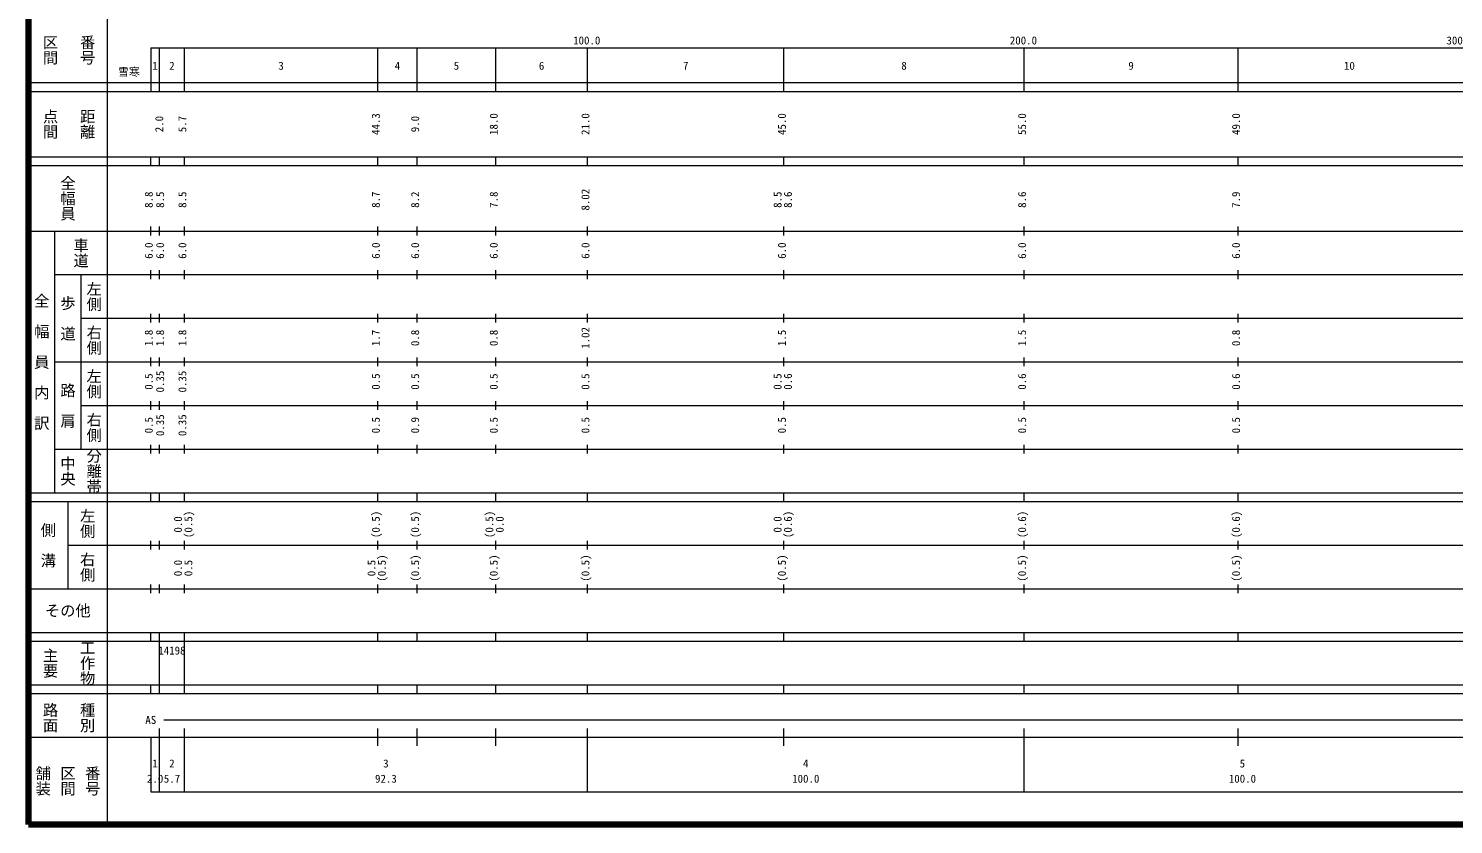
# Model space of a CAD drawing. Units: millimetres on the paper, enlarged 1000 times. Extents: x 40000 to 680000, y 20000 to 380000.
# Drawn here: x 40000 to 366336, y 20000 to 202409 of the extents above; entities that cross this region are included whole.
import ezdxf
from ezdxf.enums import TextEntityAlignment as Align

# ---------------------------------------------------------------- set-up
doc = ezdxf.new("R2010")
doc.units = ezdxf.units.MM
doc.header["$LTSCALE"] = 1000
doc.layers.add('M-TTL', color=2, linetype='Continuous', lineweight=140)
doc.layers.add('M-TTL-BAND', color=7, linetype='Continuous', lineweight=13)
doc.styles.add('@ＭＳ ゴシック', font='')
doc.styles.add('ＭＳ ゴシック', font='')
doc.styles.get('@ＭＳ ゴシック').set_extended_font_data('@MS Gothic')
doc.styles.get('ＭＳ ゴシック').set_extended_font_data('MS Gothic')

msp = doc.modelspace()

# ---------------------------------------------------------------- linework, layer by layer
at = {"layer": 'M-TTL'}
for p, q in [((40000, 380000), (40000, 20000)), ((40000, 20000), (680000, 20000))]:
    msp.add_line(p, q, dxfattribs=at)
at = {"layer": 'M-TTL-BAND'}
for p, q in [((58000, 370000), (58000, 20000)), ((68000, 198000), (579000, 198000)), ((68000, 198000), (68000, 188000)), ((70000, 188000), (70000, 198000)), ((75700, 188000), (75700, 198000)), ((120000, 188000), (120000, 198000)), ((129000, 188000), (129000, 198000)), ((147000, 188000), (147000, 198000)), ((168000, 188000), (168000, 198000)), ((213000, 188000), (213000, 198000)), ((268000, 188000), (268000, 198000)), ((317000, 188000), (317000, 198000)), ((40000, 190000), (579000, 190000)), ((40000, 188000), (579000, 188000)), ((40000, 173000), (579000, 173000)), ((68000, 171000), (68000, 173000)), ((70000, 171000), (70000, 173000)), ((75700, 171000), (75700, 173000)), ((120000, 171000), (120000, 173000)), ((129000, 171000), (129000, 173000)), ((147000, 171000), (147000, 173000)), ((168000, 171000), (168000, 173000)), ((213000, 171000), (213000, 173000)), ((268000, 171000), (268000, 173000)), ((317000, 171000), (317000, 173000)), ((40000, 171000), (579000, 171000)), ((68000, 155000), (68000, 157000)), ((70000, 155000), (70000, 157000)), ((75700, 155000), (75700, 157000)), ((120000, 155000), (120000, 157000)), ((129000, 155000), (129000, 157000)), ((147000, 155000), (147000, 157000)), ((168000, 155000), (168000, 157000)), ((213000, 155000), (213000, 157000)), ((268000, 155000), (268000, 157000)), ((317000, 155000), (317000, 157000)), ((40000, 156000), (579000, 156000)), ((46000, 96000), (46000, 156000)), ((68000, 145000), (68000, 147000)), ((70000, 145000), (70000, 147000)), ((75700, 145000), (75700, 147000)), ((120000, 145000), (120000, 147000)), ((129000, 145000), (129000, 147000)), ((147000, 145000), (147000, 147000)), ((168000, 145000), (168000, 147000)), ((213000, 145000), (213000, 147000)), ((268000, 145000), (268000, 147000)), ((317000, 145000), (317000, 147000)), ((46000, 146000), (579000, 146000)), ((52000, 146000), (52000, 106000)), ((52000, 136000), (579000, 136000)), ((68000, 135000), (68000, 137000)), ((70000, 135000), (70000, 137000)), ((75700, 135000), (75700, 137000)), ((120000, 135000), (120000, 137000)), ((129000, 135000), (129000, 137000)), ((147000, 135000), (147000, 137000)), ((168000, 135000), (168000, 137000)), ((213000, 135000), (213000, 137000)), ((268000, 135000), (268000, 137000)), ((317000, 135000), (317000, 137000)), ((46000, 126000), (579000, 126000)), ((68000, 125000), (68000, 127000)), ((70000, 125000), (70000, 127000)), ((75700, 125000), (75700, 127000)), ((120000, 125000), (120000, 127000)), ((129000, 125000), (129000, 127000)), ((147000, 125000), (147000, 127000)), ((168000, 125000), (168000, 127000)), ((213000, 125000), (213000, 127000)), ((268000, 125000), (268000, 127000)), ((317000, 125000), (317000, 127000)), ((52000, 116000), (579000, 116000)), ((68000, 115000), (68000, 117000)), ((70000, 115000), (70000, 117000)), ((75700, 115000), (75700, 117000)), ((120000, 115000), (120000, 117000)), ((129000, 115000), (129000, 117000)), ((147000, 115000), (147000, 117000)), ((168000, 115000), (168000, 117000)), ((213000, 115000), (213000, 117000)), ((268000, 115000), (268000, 117000)), ((317000, 115000), (317000, 117000)), ((46000, 106000), (579000, 106000)), ((68000, 105000), (68000, 107000)), ((70000, 105000), (70000, 107000)), ((75700, 105000), (75700, 107000)), ((120000, 105000), (120000, 107000)), ((129000, 105000), (129000, 107000)), ((147000, 105000), (147000, 107000)), ((168000, 105000), (168000, 107000)), ((213000, 105000), (213000, 107000)), ((268000, 105000), (268000, 107000)), ((317000, 105000), (317000, 107000)), ((40000, 96000), (579000, 96000)), ((68000, 94000), (68000, 96000)), ((70000, 94000), (70000, 96000)), ((75700, 94000), (75700, 96000)), ((120000, 94000), (120000, 96000)), ((129000, 94000), (129000, 96000)), ((147000, 94000), (147000, 96000)), ((168000, 94000), (168000, 96000)), ((213000, 94000), (213000, 96000)), ((268000, 94000), (268000, 96000)), ((317000, 94000), (317000, 96000)), ((40000, 94000), (579000, 94000)), ((49000, 94000), (49000, 74000)), ((68000, 83000), (68000, 85000)), ((70000, 83000), (70000, 85000)), ((75700, 83000), (75700, 85000)), ((120000, 83000), (120000, 85000)), ((129000, 83000), (129000, 85000)), ((147000, 83000), (147000, 85000)), ((168000, 83000), (168000, 85000)), ((213000, 83000), (213000, 85000)), ((268000, 83000), (268000, 85000)), ((317000, 83000), (317000, 85000)), ((49000, 84000), (579000, 84000)), ((40000, 74000), (579000, 74000)), ((68000, 73000), (68000, 75000)), ((70000, 73000), (70000, 75000)), ((75700, 73000), (75700, 75000)), ((120000, 73000), (120000, 75000)), ((129000, 73000), (129000, 75000)), ((147000, 73000), (147000, 75000)), ((168000, 73000), (168000, 75000)), ((213000, 73000), (213000, 75000)), ((268000, 73000), (268000, 75000)), ((317000, 73000), (317000, 75000)), ((40000, 64000), (579000, 64000)), ((68000, 62000), (68000, 64000)), ((70000, 62000), (70000, 64000)), ((75700, 62000), (75700, 64000)), ((120000, 62000), (120000, 64000)), ((129000, 62000), (129000, 64000)), ((147000, 62000), (147000, 64000)), ((168000, 62000), (168000, 64000)), ((213000, 62000), (213000, 64000)), ((268000, 62000), (268000, 64000)), ((317000, 62000), (317000, 64000)), ((40000, 62000), (579000, 62000)), ((70000, 52000), (70000, 62000)), ((75700, 52000), (75700, 62000)), ((40000, 52000), (579000, 52000)), ((40000, 50000), (579000, 50000)), ((68000, 50000), (68000, 52000)), ((70000, 50000), (70000, 52000)), ((75700, 50000), (75700, 52000)), ((120000, 50000), (120000, 52000)), ((129000, 50000), (129000, 52000)), ((147000, 50000), (147000, 52000)), ((168000, 50000), (168000, 52000)), ((213000, 50000), (213000, 52000)), ((268000, 50000), (268000, 52000)), ((317000, 50000), (317000, 52000)), ((71000, 44000), (546000, 44000)), ((40000, 40000), (579000, 40000)), ((68000, 40000), (68000, 27500)), ((70000, 27500), (70000, 42000)), ((75700, 27500), (75700, 42000)), ((120000, 38000), (120000, 42000)), ((129000, 38000), (129000, 42000)), ((147000, 38000), (147000, 42000)), ((168000, 27500), (168000, 42000)), ((213000, 38000), (213000, 42000)), ((268000, 27500), (268000, 42000)), ((317000, 38000), (317000, 42000)), ((68000, 27500), (579000, 27500))]:
    msp.add_line(p, q, dxfattribs=at)

# ---------------------------------------------------------------- texts
at = {"layer": 'M-TTL-BAND', "style": '@ＭＳ ゴシック'}
for s, p in [('区間', (45000, 197500)), ('番号', (53500, 197500)), ('点間', (45000, 180500)), ('距離', (53500, 180500)), ('全幅員', (49000, 163500)), ('車道', (52000, 151000)), ('左側', (55000, 141000)), ('全\u3000幅\u3000員\u3000内\u3000訳', (43000, 126000)), ('歩\u3000道', (49000, 136000)), ('右側', (55000, 131000)), ('左側', (55000, 121000)), ('路\u3000肩', (49000, 116000)), ('右側', (55000, 111000)), ('分離帯', (55000, 101000)), ('中央', (49000, 101000)), ('左側', (53500, 89000)), ('側\u3000溝', (44500, 84000)), ('右側', (53500, 79000)), ('主要', (45000, 57000)), ('工作物', (53500, 57000)), ('路面', (45000, 44500)), ('種別', (53500, 44500)), ('舗装', (43333, 30000)), ('区間', (49000, 30000)), ('番号', (54667, 30000))]:
    msp.add_text(s, height=2566, rotation=270, dxfattribs=at).set_placement(p, align=Align.MIDDLE_CENTER)
at = {"layer": 'M-TTL-BAND', "style": 'ＭＳ ゴシック'}
for s, p in [('100.0', (167844, 198195)), ('200.0', (267844, 198195)), ('300.0', (367844, 198195)), ('1', (69000, 192405)), ('2', (72850, 192405)), ('3', (97850, 192405)), ('4', (124500, 192405)), ('5', (138000, 192405)), ('6', (157500, 192405)), ('7', (190500, 192405)), ('8', (240500, 192405)), ('9', (292500, 192405)), ('10', (342500, 192405)), ('AS', (68000, 42500)), ('1', (69000, 32523)), ('2', (72850, 32523)), ('3', (121850, 32523)), ('4', (218000, 32523)), ('5', (318000, 32523)), ('2.0', (69000, 29033)), ('5.7', (72850, 29033)), ('92.3', (121850, 29033)), ('100.0', (218000, 29033)), ('100.0', (318000, 29033))]:
    msp.add_text(s, height=1833, dxfattribs=at).set_placement(p, align=Align.BOTTOM_CENTER)
msp.add_text('雪寒', height=1833, dxfattribs=at).set_placement((65500, 191000), align=Align.BOTTOM_RIGHT)
for s, p in [('44.3', (121000, 180500)), ('18.0', (148000, 180500)), ('21.0', (169000, 180500)), ('45.0', (214000, 180500)), ('55.0', (269000, 180500)), ('49.0', (318000, 180500)), ('2.0', (71400, 180500)), ('5.7', (76700, 180500)), ('9.0', (130000, 180500)), ('8.8', (69000, 163174)), ('8.5', (71600, 163174)), ('8.5', (76700, 163174)), ('8.7', (121000, 163174)), ('8.2', (130000, 163174)), ('7.8', (148000, 163174)), ('8.02', (169000, 163174)), ('8.5', (213000, 163174)), ('8.6', (215370, 163174)), ('8.6', (269000, 163174)), ('7.9', (318000, 163174)), ('6.0', (69000, 151500)), ('6.0', (71600, 151500)), ('6.0', (76700, 151500)), ('6.0', (121000, 151500)), ('6.0', (130000, 151500)), ('6.0', (148000, 151500)), ('6.0', (169000, 151500)), ('6.0', (214000, 151500)), ('6.0', (269000, 151500)), ('6.0', (318000, 151500)), ('1.02', (169000, 131500)), ('1.8', (69000, 131500)), ('1.8', (71600, 131500)), ('1.8', (76700, 131500)), ('1.7', (121000, 131500)), ('0.8', (130000, 131500)), ('0.8', (148000, 131500)), ('1.5', (214000, 131500)), ('1.5', (269000, 131500)), ('0.8', (318000, 131500)), ('0.5', (69000, 121500)), ('0.35', (71600, 121500)), ('0.35', (76700, 121500)), ('0.5', (121000, 121500)), ('0.5', (130000, 121500)), ('0.5', (148000, 121500)), ('0.5', (169000, 121500)), ('0.5', (213000, 121500)), ('0.6', (215370, 121500)), ('0.6', (269000, 121500)), ('0.6', (318000, 121500)), ('0.5', (69000, 111500)), ('0.35', (71600, 111500)), ('0.35', (76700, 111500)), ('0.5', (121000, 111500)), ('0.9', (130000, 111500)), ('0.5', (148000, 111500)), ('0.5', (169000, 111500)), ('0.5', (214000, 111500)), ('0.5', (269000, 111500)), ('0.5', (318000, 111500)), ('(0.5)', (78070, 88764)), ('(0.5)', (121000, 88764)), ('(0.5)', (130000, 88764)), ('(0.5)', (147000, 88764)), ('(0.6)', (215370, 88764)), ('(0.6)', (269000, 88764)), ('(0.6)', (318000, 88764)), ('0.0', (75700, 88764)), ('0.0', (149370, 88764)), ('0.0', (213000, 88764)), ('0.0', (75700, 78764)), ('0.5', (78070, 78764)), ('0.5', (120000, 78764)), ('(0.5)', (122370, 78764)), ('(0.5)', (130000, 78764)), ('(0.5)', (148000, 78764)), ('(0.5)', (169000, 78764)), ('(0.5)', (214000, 78764)), ('(0.5)', (269000, 78764)), ('(0.5)', (318000, 78764))]:
    msp.add_text(s, height=1833, rotation=90, dxfattribs=at).set_placement(p, align=Align.BOTTOM_CENTER)
msp.add_text('その他', height=2566, dxfattribs=at).set_placement((49000, 69000), align=Align.MIDDLE_CENTER)
msp.add_text('14198', height=1833, dxfattribs=at).set_placement((69725, 58405), align=Align.BOTTOM_LEFT)

doc.saveas('drawing.dxf')
